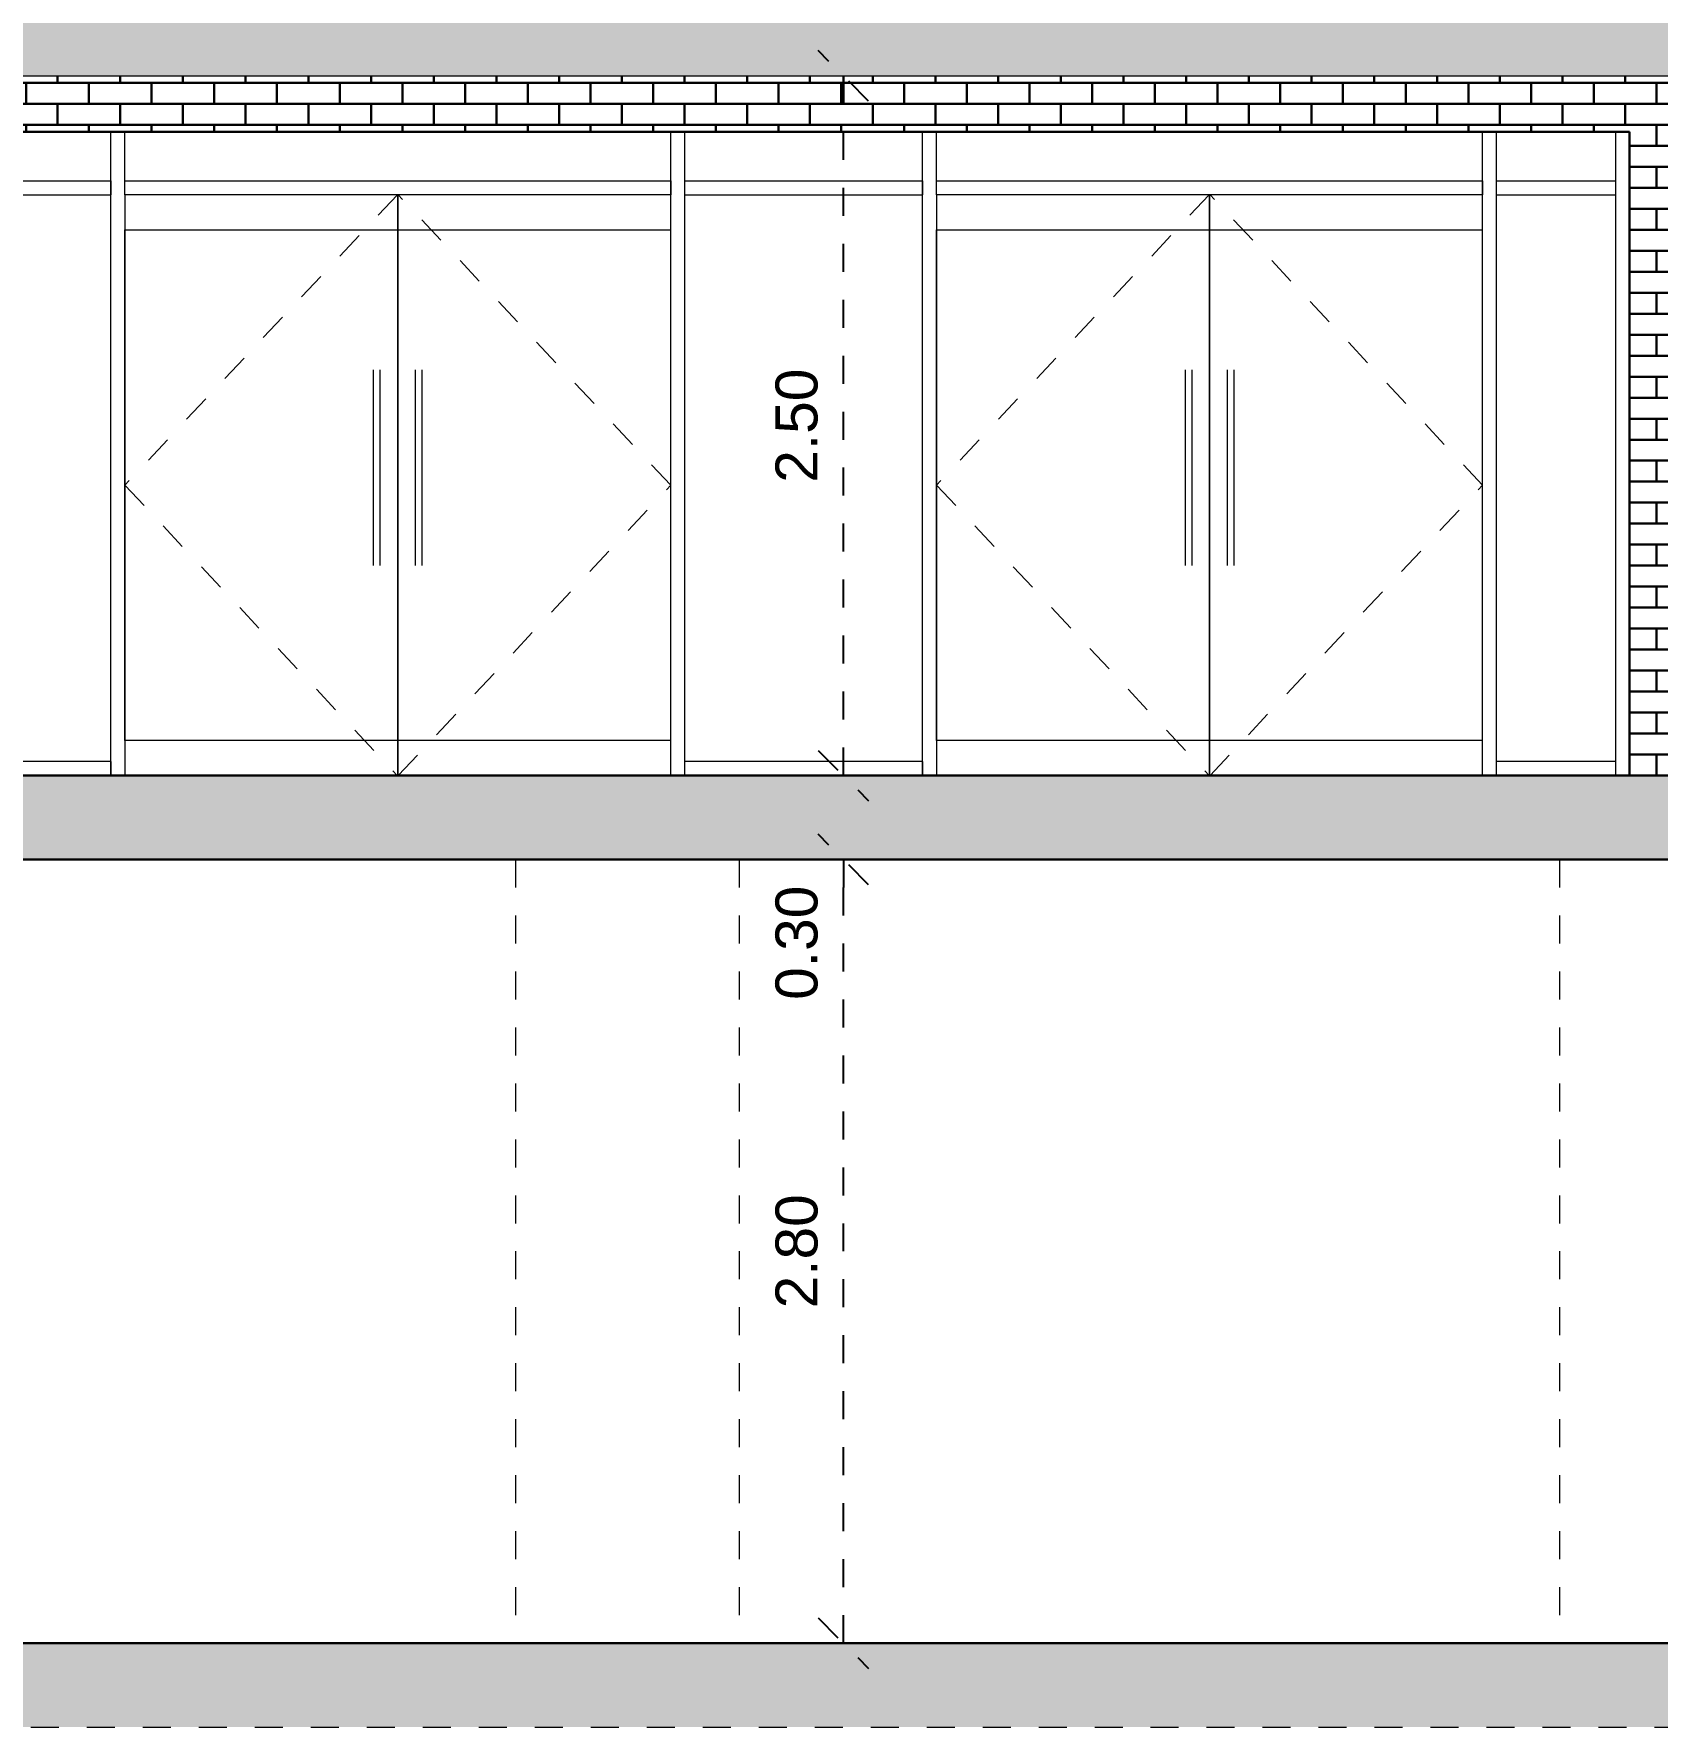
# Model space of a CAD drawing. Header units: metres. Extents: x 42 to 294, y -52 to 32.
# Drawn here: x 220.45 to 226.24, y -44.23 to -38.18 of the extents above; entities that cross this region are included whole.
import ezdxf

# ---------------------------------------------------------------- set-up
doc = ezdxf.new("R2010")
doc.units = ezdxf.units.M
doc.header["$LTSCALE"] = 0.15
doc.linetypes.add('Dash', pattern=[0.012, 0.006, -0.006])
doc.linetypes.add('Trazo punto', pattern=[0.015875, 0.00635, -0.004763, 0, -0.004763])
doc.layers.get('0').update_dxf_attribs({"lineweight": 20})
for name, color, linetype, lineweight in [('A-DOORSYM', 1, 'Continuous', 9), ('A-ELEVOTM', 1, 'Continuous', 9), ('A-FLORLEM', 6, 'Continuous', 9), ('A-FLOROTM', 6, 'Continuous', 13), ('A-WALL', 2, 'Continuous', 30), ('A-WALLCWM', 6, 'Continuous', 9)]:
    doc.layers.add(name, color=color, linetype=linetype, lineweight=lineweight)
doc.layers.add('MUROS', color=11, linetype='Continuous')
doc.styles.get("Standard").update_dxf_attribs({"font": 'arial.ttf', "height": 0.15})
doc.dimstyles.new('Copy of Annotative', dxfattribs={"dimtxt": 0.15, "dimasz": 0.18, "dimexe": 0.18, "dimexo": 0.0625, "dimgap": 0.09, "dimtad": 1, "dimzin": 0, "dimdsep": 46, "dimtxsty": 'Standard', "dimblk": 'OBLIQUE', "dimcen": 0.09, "dimse1": 1, "dimse2": 1, "dimadec": 0, "dimazin": 0, "dimtfac": 1, "dimtofl": 0, "dimtmove": 0, "dimatfit": 3, "dimfxl": 1, "dimtolj": 1, "dimtzin": 0, "dimarcsym": 0})

# ---------------------------------------------------------------- blocks, each defined once
blk = doc.blocks.new('Dbl Glass _2_ - Puerta doble - vidrio-147-Corte AA')
at = {"layer": 'A-DOORSYM', "linetype": 'Dash'}
for p, q in [((11.682, 2.675), (10.7086, 1.6375)), ((12.6586, 1.6375), (11.6852, 2.675)), ((10.7086, 1.6375), (11.6818, 0.6)), ((11.6853, 0.6), (12.6586, 1.6375))]:
    blk.add_line(p, q, dxfattribs=at)
at = {"layer": 'A-DOORSYM'}
for p, q in [((11.6836, 2.675), (10.7086, 2.675)), ((10.7086, 2.675), (10.7086, 2.55)), ((12.6586, 2.675), (11.6836, 2.675)), ((11.6836, 2.675), (11.6836, 2.55)), ((11.6836, 2.55), (11.6836, 2.675)), ((12.6586, 2.55), (12.6586, 2.675)), ((10.7086, 2.55), (11.6836, 2.55)), ((11.6836, 2.55), (12.6586, 2.55)), ((11.5961, 2.015), (11.5961, 1.385)), ((11.6211, 1.385), (11.6211, 2.015)), ((11.7461, 2.015), (11.7461, 1.385)), ((11.7711, 1.385), (11.7711, 2.015)), ((10.7086, 0.725), (10.7086, 0.6)), ((11.6836, 0.725), (10.7086, 0.725)), ((11.6836, 0.725), (11.6836, 0.6)), ((12.6586, 0.725), (11.6836, 0.725)), ((11.6836, 0.6), (11.6836, 0.725)), ((12.6586, 0.6), (12.6586, 0.725))]:
    blk.add_line(p, q, dxfattribs=at)
for points in [[(11.5961, 2.05), (11.5961, 2.05), (11.5961, 2.0499), (11.5961, 2.0497), (11.5961, 2.0496), (11.5961, 2.0493), (11.5961, 2.049), (11.5961, 2.0486), (11.5961, 2.0482), (11.5961, 2.0478), (11.5961, 2.0472), (11.5961, 2.0467), (11.5961, 2.046), (11.5961, 2.0454), (11.5961, 2.0447), (11.5961, 2.0439), (11.5961, 2.0431), (11.5961, 2.0422), (11.5961, 2.0413), (11.5961, 2.0404), (11.5961, 2.0394), (11.5961, 2.0384), (11.5961, 2.0373), (11.5961, 2.0362), (11.5961, 2.0351), (11.5961, 2.0339), (11.5961, 2.0327), (11.5961, 2.0315), (11.5961, 2.0302), (11.5961, 2.029), (11.5961, 2.0277), (11.5961, 2.0264), (11.5961, 2.025), (11.5961, 2.0237), (11.5961, 2.0223), (11.5961, 2.0209), (11.5961, 2.0196), (11.5961, 2.0182), (11.5961, 2.0168), (11.5961, 2.0154), (11.5961, 2.015)], [(11.6211, 2.015), (11.6211, 2.0164), (11.6211, 2.0178), (11.6211, 2.0192), (11.6211, 2.0206), (11.6211, 2.022), (11.6211, 2.0233), (11.6211, 2.0247), (11.6211, 2.026), (11.6211, 2.0273), (11.6211, 2.0286), (11.6211, 2.0299), (11.6211, 2.0312), (11.6211, 2.0324), (11.6211, 2.0336), (11.6211, 2.0348), (11.6211, 2.0359), (11.6211, 2.037), (11.6211, 2.0381), (11.6211, 2.0391), (11.6211, 2.0401), (11.6211, 2.0411), (11.6211, 2.042), (11.6211, 2.0428), (11.6211, 2.0437), (11.6211, 2.0445), (11.6211, 2.0452), (11.6211, 2.0459), (11.6211, 2.0465), (11.6211, 2.0471), (11.6211, 2.0476), (11.6211, 2.0481), (11.6211, 2.0485), (11.6211, 2.0489), (11.6211, 2.0492), (11.6211, 2.0495), (11.6211, 2.0497), (11.6211, 2.0499), (11.6211, 2.05), (11.6211, 2.05), (11.6211, 2.05)], [(11.7461, 2.05), (11.7461, 2.05), (11.7461, 2.0499), (11.7461, 2.0497), (11.7461, 2.0496), (11.7461, 2.0493), (11.7461, 2.049), (11.7461, 2.0486), (11.7461, 2.0482), (11.7461, 2.0478), (11.7461, 2.0472), (11.7461, 2.0467), (11.7461, 2.046), (11.7461, 2.0454), (11.7461, 2.0447), (11.7461, 2.0439), (11.7461, 2.0431), (11.7461, 2.0422), (11.7461, 2.0413), (11.7461, 2.0404), (11.7461, 2.0394), (11.7461, 2.0384), (11.7461, 2.0373), (11.7461, 2.0362), (11.7461, 2.0351), (11.7461, 2.0339), (11.7461, 2.0327), (11.7461, 2.0315), (11.7461, 2.0302), (11.7461, 2.029), (11.7461, 2.0277), (11.7461, 2.0264), (11.7461, 2.025), (11.7461, 2.0237), (11.7461, 2.0223), (11.7461, 2.0209), (11.7461, 2.0196), (11.7461, 2.0182), (11.7461, 2.0168), (11.7461, 2.0154), (11.7461, 2.015)], [(11.7711, 2.015), (11.7711, 2.0164), (11.7711, 2.0178), (11.7711, 2.0192), (11.7711, 2.0206), (11.7711, 2.022), (11.7711, 2.0233), (11.7711, 2.0247), (11.7711, 2.026), (11.7711, 2.0273), (11.7711, 2.0286), (11.7711, 2.0299), (11.7711, 2.0312), (11.7711, 2.0324), (11.7711, 2.0336), (11.7711, 2.0348), (11.7711, 2.0359), (11.7711, 2.037), (11.7711, 2.0381), (11.7711, 2.0391), (11.7711, 2.0401), (11.7711, 2.0411), (11.7711, 2.042), (11.7711, 2.0428), (11.7711, 2.0437), (11.7711, 2.0445), (11.7711, 2.0452), (11.7711, 2.0459), (11.7711, 2.0465), (11.7711, 2.0471), (11.7711, 2.0476), (11.7711, 2.0481), (11.7711, 2.0485), (11.7711, 2.0489), (11.7711, 2.0492), (11.7711, 2.0495), (11.7711, 2.0497), (11.7711, 2.0499), (11.7711, 2.05), (11.7711, 2.05), (11.7711, 2.05)], [(11.5961, 1.385), (11.5961, 1.3836), (11.5961, 1.3822), (11.5961, 1.3808), (11.5961, 1.3794), (11.5961, 1.378), (11.5961, 1.3767), (11.5961, 1.3753), (11.5961, 1.374), (11.5961, 1.3727), (11.5961, 1.3714), (11.5961, 1.3701), (11.5961, 1.3688), (11.5961, 1.3676), (11.5961, 1.3664), (11.5961, 1.3652), (11.5961, 1.3641), (11.5961, 1.363), (11.5961, 1.3619), (11.5961, 1.3609), (11.5961, 1.3599), (11.5961, 1.3589), (11.5961, 1.358), (11.5961, 1.3572), (11.5961, 1.3563), (11.5961, 1.3555), (11.5961, 1.3548), (11.5961, 1.3541), (11.5961, 1.3535), (11.5961, 1.3529), (11.5961, 1.3524), (11.5961, 1.3519), (11.5961, 1.3515), (11.5961, 1.3511), (11.5961, 1.3508), (11.5961, 1.3505), (11.5961, 1.3503), (11.5961, 1.3501), (11.5961, 1.35), (11.5961, 1.35), (11.5961, 1.35)], [(11.6211, 1.35), (11.6211, 1.35), (11.6211, 1.3501), (11.6211, 1.3503), (11.6211, 1.3504), (11.6211, 1.3507), (11.6211, 1.351), (11.6211, 1.3514), (11.6211, 1.3518), (11.6211, 1.3522), (11.6211, 1.3528), (11.6211, 1.3533), (11.6211, 1.354), (11.6211, 1.3546), (11.6211, 1.3553), (11.6211, 1.3561), (11.6211, 1.3569), (11.6211, 1.3578), (11.6211, 1.3587), (11.6211, 1.3596), (11.6211, 1.3606), (11.6211, 1.3616), (11.6211, 1.3627), (11.6211, 1.3638), (11.6211, 1.3649), (11.6211, 1.3661), (11.6211, 1.3673), (11.6211, 1.3685), (11.6211, 1.3698), (11.6211, 1.371), (11.6211, 1.3723), (11.6211, 1.3736), (11.6211, 1.375), (11.6211, 1.3763), (11.6211, 1.3777), (11.6211, 1.3791), (11.6211, 1.3804), (11.6211, 1.3818), (11.6211, 1.3832), (11.6211, 1.3846), (11.6211, 1.385)], [(11.7461, 1.385), (11.7461, 1.3836), (11.7461, 1.3822), (11.7461, 1.3808), (11.7461, 1.3794), (11.7461, 1.378), (11.7461, 1.3767), (11.7461, 1.3753), (11.7461, 1.374), (11.7461, 1.3727), (11.7461, 1.3714), (11.7461, 1.3701), (11.7461, 1.3688), (11.7461, 1.3676), (11.7461, 1.3664), (11.7461, 1.3652), (11.7461, 1.3641), (11.7461, 1.363), (11.7461, 1.3619), (11.7461, 1.3609), (11.7461, 1.3599), (11.7461, 1.3589), (11.7461, 1.358), (11.7461, 1.3572), (11.7461, 1.3563), (11.7461, 1.3555), (11.7461, 1.3548), (11.7461, 1.3541), (11.7461, 1.3535), (11.7461, 1.3529), (11.7461, 1.3524), (11.7461, 1.3519), (11.7461, 1.3515), (11.7461, 1.3511), (11.7461, 1.3508), (11.7461, 1.3505), (11.7461, 1.3503), (11.7461, 1.3501), (11.7461, 1.35), (11.7461, 1.35), (11.7461, 1.35)], [(11.7711, 1.35), (11.7711, 1.35), (11.7711, 1.3501), (11.7711, 1.3503), (11.7711, 1.3504), (11.7711, 1.3507), (11.7711, 1.351), (11.7711, 1.3514), (11.7711, 1.3518), (11.7711, 1.3522), (11.7711, 1.3528), (11.7711, 1.3533), (11.7711, 1.354), (11.7711, 1.3546), (11.7711, 1.3553), (11.7711, 1.3561), (11.7711, 1.3569), (11.7711, 1.3578), (11.7711, 1.3587), (11.7711, 1.3596), (11.7711, 1.3606), (11.7711, 1.3616), (11.7711, 1.3627), (11.7711, 1.3638), (11.7711, 1.3649), (11.7711, 1.3661), (11.7711, 1.3673), (11.7711, 1.3685), (11.7711, 1.3698), (11.7711, 1.371), (11.7711, 1.3723), (11.7711, 1.3736), (11.7711, 1.375), (11.7711, 1.3763), (11.7711, 1.3777), (11.7711, 1.3791), (11.7711, 1.3804), (11.7711, 1.3818), (11.7711, 1.3832), (11.7711, 1.3846), (11.7711, 1.385)]]:
    blk.add_lwpolyline(points, dxfattribs=at)
at = {"layer": 'A-ELEVOTM'}
for p, q in [((10.7086, 2.55), (10.7086, 0.725)), ((11.6836, 2.55), (11.6836, 0.725)), ((11.6836, 0.725), (11.6836, 2.55)), ((12.6586, 0.725), (12.6586, 2.55))]:
    blk.add_line(p, q, dxfattribs=at)
blk = doc.blocks.new('Montante rectangular - Montante rectangular - 5x10 cm Aluminio-156-Corte AA')
at = {"layer": 'A-WALLCWM'}
blk.add_line((13.1336, 2.9), (13.1336, 2.7), dxfattribs=at)
blk = doc.blocks.new('Montante rectangular - Montante rectangular - 5x10 cm Aluminio-157-Corte AA')
at = {"layer": 'A-WALLCWM'}
blk.add_line((13.1336, 2.7), (13.1336, 0.6), dxfattribs=at)
blk = doc.blocks.new('Montante rectangular - Montante rectangular - 5x10 cm Aluminio-160-Corte AA')
at = {"layer": 'A-WALLCWM'}
for p, q in [((7.8086, 2.675), (7.8086, 2.725)), ((7.8086, 2.725), (9.7586, 2.725)), ((9.7586, 2.725), (9.7586, 2.675))]:
    blk.add_line(p, q, dxfattribs=at)
blk = doc.blocks.new('Montante rectangular - Montante rectangular - 5x10 cm Aluminio-161-Corte AA')
at = {"layer": 'A-WALLCWM'}
for p, q in [((9.8086, 2.675), (9.8086, 2.725)), ((9.8086, 2.725), (10.6586, 2.725)), ((10.6586, 2.725), (10.6586, 2.675)), ((9.8086, 2.675), (10.6586, 2.675))]:
    blk.add_line(p, q, dxfattribs=at)
blk = doc.blocks.new('Montante rectangular - Montante rectangular - 5x10 cm Aluminio-162-Corte AA')
at = {"layer": 'A-WALLCWM'}
for p, q in [((7.3336, 2.675), (7.3336, 2.725)), ((7.3336, 2.725), (7.7586, 2.725)), ((7.7586, 2.725), (7.7586, 2.675)), ((7.3336, 2.675), (7.7586, 2.675))]:
    blk.add_line(p, q, dxfattribs=at)
blk = doc.blocks.new('Montante rectangular - Montante rectangular - 5x10 cm Aluminio-163-Corte AA')
at = {"layer": 'A-WALLCWM'}
for p, q in [((7.7586, 2.7), (7.7586, 2.9)), ((7.8086, 2.7), (7.8086, 2.9))]:
    blk.add_line(p, q, dxfattribs=at)
blk = doc.blocks.new('Montante rectangular - Montante rectangular - 5x10 cm Aluminio-164-Corte AA')
at = {"layer": 'A-WALLCWM'}
for p, q in [((7.7586, 0.6), (7.7586, 2.7)), ((7.8086, 2.675), (7.8086, 2.7)), ((7.8086, 0.725), (7.8086, 2.55))]:
    blk.add_line(p, q, dxfattribs=at)
blk = doc.blocks.new('Montante rectangular - Montante rectangular - 5x10 cm Aluminio-165-Corte AA')
at = {"layer": 'A-WALLCWM'}
for p, q in [((12.6586, 2.675), (12.6586, 2.7)), ((12.7086, 0.6), (12.7086, 2.7)), ((12.6586, 0.725), (12.6586, 2.55))]:
    blk.add_line(p, q, dxfattribs=at)
blk = doc.blocks.new('Montante rectangular - Montante rectangular - 5x10 cm Aluminio-167-Corte AA')
at = {"layer": 'A-WALLCWM'}
for p, q in [((12.7086, 0.6), (12.7086, 0.65)), ((13.1336, 0.65), (12.7086, 0.65)), ((13.1336, 0.65), (13.1336, 0.6))]:
    blk.add_line(p, q, dxfattribs=at)
blk = doc.blocks.new('Montante rectangular - Montante rectangular - 5x10 cm Aluminio-168-Corte AA')
at = {"layer": 'A-WALLCWM'}
for p, q in [((9.8086, 0.6), (9.8086, 0.65)), ((10.6586, 0.65), (9.8086, 0.65)), ((10.6586, 0.65), (10.6586, 0.6))]:
    blk.add_line(p, q, dxfattribs=at)
blk = doc.blocks.new('_Oblique')
at = {"color": 0, "linetype": 'ByBlock', "lineweight": -2}
blk.add_line((-0.5, -0.5), (0.5, 0.5), dxfattribs=at)
blk = doc.blocks.new('*D2565')
at = {"color": 0, "linetype": 'Trazo punto', "lineweight": -2, "ltscale": 0.1, "transparency": 16777216}
blk.add_line((223.3375, -43.9288), (223.3375, -41.1288), dxfattribs=at)
at = {"layer": 'Defpoints', "color": 0, "linetype": 'Trazo punto', "ltscale": 0.1, "transparency": 16777216}
for p in [(223.3375, -41.1288), (223.3375, -41.1288), (223.3375, -43.9288)]:
    blk.add_point(p, dxfattribs=at)
at = {"color": 0, "linetype": 'Trazo punto', "lineweight": -2, "ltscale": 0.1, "transparency": 16777216, "xscale": 0.18, "yscale": 0.18, "zscale": 0.18}
for p, rotation in [((223.3375, -41.1288), 90), ((223.3375, -43.9288), 270)]:
    blk.add_blockref('_Oblique', p, dxfattribs=dict(at, rotation=rotation))
at = {"color": 0, "linetype": 'Trazo punto', "ltscale": 0.1, "transparency": 16777216, "insert": (223.171, -42.5288), "char_height": 0.15, "attachment_point": 5, "rotation": 90}
blk.add_mtext('\\A1;2.80', dxfattribs=at)
blk = doc.blocks.new('*D2566')
at = {"color": 0, "linetype": 'Trazo punto', "lineweight": -2, "ltscale": 0.1, "transparency": 16777216}
for p, q in [((223.3375, -40.8288), (223.3375, -40.6488)), ((223.3375, -41.1288), (223.3375, -41.3088))]:
    blk.add_line(p, q, dxfattribs=at)
at = {"layer": 'Defpoints', "color": 0, "linetype": 'Trazo punto', "ltscale": 0.1, "transparency": 16777216}
for p in [(223.3375, -40.8288), (223.3375, -40.8288), (223.3375, -41.1288)]:
    blk.add_point(p, dxfattribs=at)
at = {"color": 0, "linetype": 'Trazo punto', "lineweight": -2, "ltscale": 0.1, "transparency": 16777216, "xscale": 0.18, "yscale": 0.18, "zscale": 0.18}
for p, rotation in [((223.3375, -40.8288), 270), ((223.3375, -41.1288), 90)]:
    blk.add_blockref('_Oblique', p, dxfattribs=dict(at, rotation=rotation))
at = {"color": 0, "linetype": 'Trazo punto', "ltscale": 0.1, "transparency": 16777216, "insert": (223.1709, -41.4263), "char_height": 0.15, "attachment_point": 5, "rotation": 90}
blk.add_mtext('\\A1;0.30', dxfattribs=at)
blk = doc.blocks.new('*D2567')
at = {"color": 0, "linetype": 'Trazo punto', "lineweight": -2, "ltscale": 0.1, "transparency": 16777216}
blk.add_line((223.3375, -40.8288), (223.3375, -38.3288), dxfattribs=at)
at = {"layer": 'Defpoints', "color": 0, "linetype": 'Trazo punto', "ltscale": 0.1, "transparency": 16777216}
for p in [(223.3375, -38.3288), (223.3375, -38.3288), (223.3375, -40.8288)]:
    blk.add_point(p, dxfattribs=at)
at = {"color": 0, "linetype": 'Trazo punto', "lineweight": -2, "ltscale": 0.1, "transparency": 16777216, "xscale": 0.18, "yscale": 0.18, "zscale": 0.18}
for p, rotation in [((223.3375, -38.3288), 90), ((223.3375, -40.8288), 270)]:
    blk.add_blockref('_Oblique', p, dxfattribs=dict(at, rotation=rotation))
at = {"color": 0, "linetype": 'Trazo punto', "ltscale": 0.1, "transparency": 16777216, "insert": (223.171, -39.5788), "char_height": 0.15, "attachment_point": 5, "rotation": 90}
blk.add_mtext('\\A1;2.50', dxfattribs=at)
blk = doc.blocks.new('*D2568')
at = {"color": 0, "linetype": 'Trazo punto', "lineweight": -2, "ltscale": 0.1, "transparency": 16777216}
for p, q in [((223.3375, -38.0288), (223.3375, -37.8488)), ((223.3375, -38.3288), (223.3375, -38.5088))]:
    blk.add_line(p, q, dxfattribs=at)
at = {"layer": 'Defpoints', "color": 0, "linetype": 'Trazo punto', "ltscale": 0.1, "transparency": 16777216}
for p in [(223.3375, -38.0288), (223.3375, -38.0288), (223.3375, -38.3288)]:
    blk.add_point(p, dxfattribs=at)
at = {"color": 0, "linetype": 'Trazo punto', "lineweight": -2, "ltscale": 0.1, "transparency": 16777216, "xscale": 0.18, "yscale": 0.18, "zscale": 0.18}
for p, rotation in [((223.3375, -38.0288), 270), ((223.3375, -38.3288), 90)]:
    blk.add_blockref('_Oblique', p, dxfattribs=dict(at, rotation=rotation))
at = {"color": 0, "linetype": 'Trazo punto', "ltscale": 0.1, "transparency": 16777216, "insert": (223.1709, -37.6664), "char_height": 0.15, "attachment_point": 5, "rotation": 90}
blk.add_mtext('\\A1;0.30', dxfattribs=at)

msp = doc.modelspace()

# ---------------------------------------------------------------- hatches: boundary and pattern name
at = {"layer": 'A-WALL'}
h = msp.add_hatch(dxfattribs=at)
h.set_pattern_fill('FP1_1', color=256, style=0, pattern_type=2)
h.set_pattern_definition([(0, (219.746105, -40.82884), (0, 0.075), []), (90, (219.7461, -40.82884), (-0.112, 0.075), [0.075, -0.075])])
h.paths.add_polyline_path([(226.7957, -40.8288), (226.7957, -38.3288), (219.8207, -38.3288), (219.8207, -40.8288), (220.2457, -40.8288), (220.2457, -38.5288), (226.1457, -38.5288), (226.1457, -40.8288)], flags=0)
at = {"layer": 'MUROS'}
h = msp.add_hatch(color=256, dxfattribs=at)
h.paths.add_polyline_path([(216.1707, -32.7288), (216.0207, -32.7288), (216.0207, -35.2288), (216.1707, -35.2288)])
h.paths.add_polyline_path([(220.5207, -32.7288), (220.3707, -32.7288), (220.3707, -35.2288), (220.5207, -35.2288)])
h.paths.add_polyline_path([(224.6707, -32.7288), (224.5207, -32.7288), (224.5207, -35.2288), (224.6707, -35.2288)])
h.paths.add_polyline_path([(229.3207, -32.7288), (229.0207, -32.7288), (229.0207, -35.2288), (229.3207, -35.2288)])
h.paths.add_polyline_path([(229.3207, -35.2288), (229.0207, -35.2288), (229.0207, -38.3288), (229.3207, -38.3288)])
h.paths.add_polyline_path([(224.6707, -35.2288), (224.5207, -35.2288), (224.5207, -38.0288), (224.6707, -38.0288)])
h.paths.add_polyline_path([(229.0207, -35.2288), (224.6707, -35.2288), (224.6707, -35.5288), (229.0207, -35.5288)])
h.paths.add_polyline_path([(224.5207, -35.2288), (220.5207, -35.2288), (220.5207, -35.5288), (224.5207, -35.5288)])
h.paths.add_polyline_path([(220.3707, -35.2288), (216.1707, -35.2288), (216.1707, -35.5288), (220.3707, -35.5288)])
h.paths.add_polyline_path([(216.1707, -35.2288), (216.0207, -35.2288), (216.0207, -38.0288), (216.1707, -38.0288)])
h.paths.add_polyline_path([(229.0207, -38.0288), (224.3835, -38.0288), (216.1707, -38.0288), (216.1707, -38.3288), (229.0207, -38.3288)])
h.paths.add_polyline_path([(229.3207, -32.4288), (216.0207, -32.4288), (216.0207, -32.7288), (229.3207, -32.7288)])
msp.add_hatch(color=256, dxfattribs=at).paths.add_polyline_path([(229.3129, -40.8288), (219.8207, -40.8288), (219.8207, -41.1288), (229.0026, -41.1288), (229.0026, -41.7288), (229.9275, -41.7288), (229.9275, -41.2165), (229.3129, -41.2165)])
at = {"layer": 'MUROS', "linetype": 'Trazo punto', "ltscale": 0.1}
h = msp.add_hatch(color=256, dxfattribs=at)
h.paths.add_polyline_path([(229.9275, -43.9288), (216.0207, -43.9288), (216.0207, -44.2288), (229.9275, -44.2288)])
h.paths.add_polyline_path([(246.0207, -43.9288), (229.9275, -43.9288), (229.9275, -44.2288), (246.0207, -44.2288)])

# ---------------------------------------------------------------- linework, layer by layer
at = {"linetype": 'Trazo punto', "ltscale": 0.1}
for p, q in [((222.1657, -41.1288), (222.1657, -43.9288)), ((222.9657, -41.1288), (222.9657, -43.9288)), ((225.8957, -41.1288), (225.8957, -43.9288))]:
    msp.add_line(p, q, dxfattribs=at)
at = {"layer": 'A-FLORLEM', "linetype": 'Trazo punto'}
for p, q in [((212.0352, -43.9288), (251.0987, -43.9288)), ((212.0352, -44.2288), (251.0987, -44.2288))]:
    msp.add_line(p, q, dxfattribs=at)
at = {"layer": 'A-FLOROTM'}
for p, q in [((219.8207, -38.3288), (229.0207, -38.3288)), ((229.1707, -40.8288), (219.8207, -40.8288)), ((219.8207, -41.1288), (229.0026, -41.1288))]:
    msp.add_line(p, q, dxfattribs=at)
at = {"layer": 'A-WALL'}
for p, q in [((220.2457, -38.5288), (226.1457, -38.5288)), ((226.1457, -38.5288), (226.1457, -40.8288)), ((229.3206, -40.8288), (219.8207, -40.8288)), ((219.8207, -41.1288), (229.0026, -41.1288)), ((220.3666, -43.9288), (227.4457, -43.9288))]:
    msp.add_line(p, q, dxfattribs=at)

# ---------------------------------------------------------------- block references
at = {"layer": 'A-WALLCWM'}
for name, p in [('Montante rectangular - Montante rectangular - 5x10 cm Aluminio-163-Corte AA', (212.9621, -41.4288)), ('Montante rectangular - Montante rectangular - 5x10 cm Aluminio-163-Corte AA', (214.9621, -41.4288)), ('Montante rectangular - Montante rectangular - 5x10 cm Aluminio-163-Corte AA', (215.8621, -41.4288)), ('Montante rectangular - Montante rectangular - 5x10 cm Aluminio-163-Corte AA', (217.8621, -41.4288)), ('Montante rectangular - Montante rectangular - 5x10 cm Aluminio-156-Corte AA', (212.9621, -41.4288)), ('Montante rectangular - Montante rectangular - 5x10 cm Aluminio-162-Corte AA', (212.9621, -41.4288)), ('Montante rectangular - Montante rectangular - 5x10 cm Aluminio-160-Corte AA', (212.9621, -41.4288)), ('Montante rectangular - Montante rectangular - 5x10 cm Aluminio-161-Corte AA', (212.9621, -41.4288)), ('Montante rectangular - Montante rectangular - 5x10 cm Aluminio-160-Corte AA', (215.8621, -41.4288)), ('Montante rectangular - Montante rectangular - 5x10 cm Aluminio-162-Corte AA', (218.3371, -41.4288)), ('Montante rectangular - Montante rectangular - 5x10 cm Aluminio-164-Corte AA', (212.9621, -41.4288)), ('Dbl Glass _2_ - Puerta doble - vidrio-147-Corte AA', (210.0621, -41.4288)), ('Montante rectangular - Montante rectangular - 5x10 cm Aluminio-165-Corte AA', (210.0621, -41.4288)), ('Montante rectangular - Montante rectangular - 5x10 cm Aluminio-164-Corte AA', (215.8621, -41.4288)), ('Dbl Glass _2_ - Puerta doble - vidrio-147-Corte AA', (212.9621, -41.4288)), ('Montante rectangular - Montante rectangular - 5x10 cm Aluminio-165-Corte AA', (212.9621, -41.4288)), ('Montante rectangular - Montante rectangular - 5x10 cm Aluminio-157-Corte AA', (212.9621, -41.4288)), ('Montante rectangular - Montante rectangular - 5x10 cm Aluminio-167-Corte AA', (207.5871, -41.4288)), ('Montante rectangular - Montante rectangular - 5x10 cm Aluminio-168-Corte AA', (212.9621, -41.4288)), ('Montante rectangular - Montante rectangular - 5x10 cm Aluminio-167-Corte AA', (212.9621, -41.4288))]:
    msp.add_blockref(name, p, dxfattribs=at)

# ---------------------------------------------------------------- dimensions: what is measured, and where the dimension line sits
at = {"linetype": 'Trazo punto', "ltscale": 0.1}
for base, p1, p2, picture, middle in [((223.3375, -38.0288), (223.3375, -38.3288), (223.3375, -38.0288), '*D2568', (223.3375, -37.6664)), ((223.3375, -40.8288), (223.3375, -41.1288), (223.3375, -40.8288), '*D2566', (223.3375, -41.4263))]:
    dim = msp.add_linear_dim(base=base, p1=p1, p2=p2, angle=90, dimstyle='Copy of Annotative', override={"dimscale": 0, "dimtix": 0, "dimtofl": 0, "dimtmove": 1, "dimatfit": 3}, dxfattribs=at)
    dim.commit()
    dim.dimension.update_dxf_attribs({"geometry": picture, "text_midpoint": middle, "dimtype": 160})
for base, p1, p2, override, picture, middle in [((223.3375, -38.3288), (223.3375, -40.8288), (223.3375, -38.3288), {"dimscale": 0, "dimtix": 0, "dimtofl": 0, "dimtmove": 1, "dimatfit": 3}, '*D2567', (223.171, -39.5788)), ((223.3375, -41.1288), (223.3375, -43.9288), (223.3375, -41.1288), {"dimscale": 0, "dimtix": 0, "dimtofl": 0, "dimtmove": 0, "dimatfit": 3}, '*D2565', (223.171, -42.5288))]:
    dim = msp.add_linear_dim(base=base, p1=p1, p2=p2, angle=90, dimstyle='Copy of Annotative', override=override, dxfattribs=at)
    dim.commit()
    dim.dimension.update_dxf_attribs({"geometry": picture, "text_midpoint": middle})

doc.saveas('drawing.dxf')
